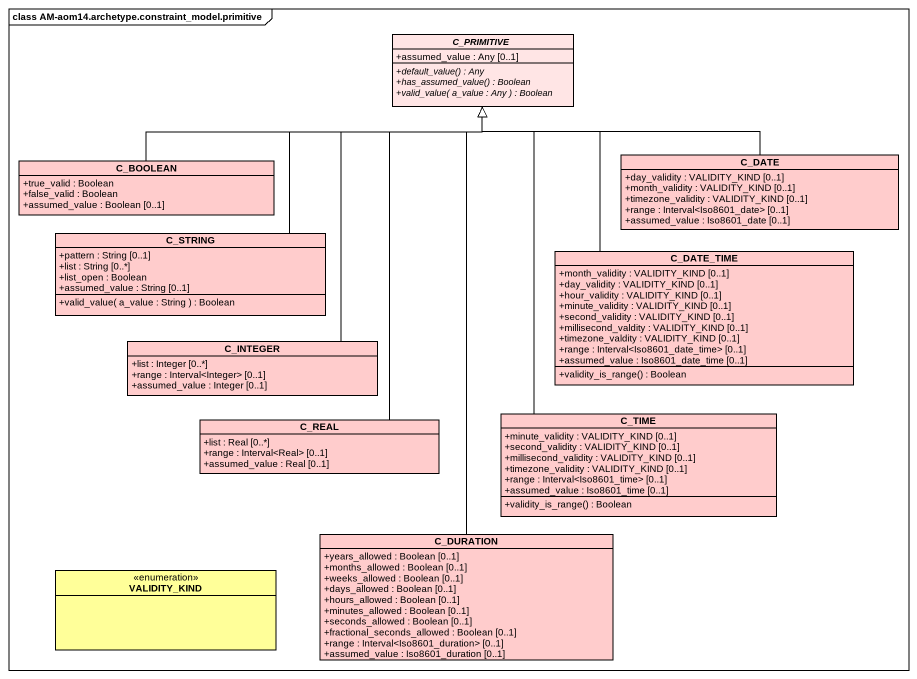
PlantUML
@startuml
mainframe class AM-aom14.archetype.constraint_model.primitive
hide circle
hide empty members
skinparam classAttributeIconSize 0
abstract class C_PRIMITIVE #FFE5E5 {
  +assumed_value : Any [0..1]
  {abstract} +default_value() : Any
  {abstract} +has_assumed_value() : Boolean
  {abstract} +valid_value( a_value : Any ) : Boolean
}
class C_BOOLEAN #FFCCCC {
  +true_valid : Boolean
  +false_valid : Boolean
  +assumed_value : Boolean [0..1]
}
class C_DATE #FFCCCC {
  +day_validity : VALIDITY_KIND [0..1]
  +month_validity : VALIDITY_KIND [0..1]
  +timezone_validity : VALIDITY_KIND [0..1]
  +range : Interval<Iso8601_date> [0..1]
  +assumed_value : Iso8601_date [0..1]
}
class C_STRING #FFCCCC {
  +pattern : String [0..1]
  +list : String [0..*]
  +list_open : Boolean
  +assumed_value : String [0..1]
  +valid_value( a_value : String ) : Boolean
}
class C_DATE_TIME #FFCCCC {
  +month_validity : VALIDITY_KIND [0..1]
  +day_validity : VALIDITY_KIND [0..1]
  +hour_validity : VALIDITY_KIND [0..1]
  +minute_validity : VALIDITY_KIND [0..1]
  +second_validity : VALIDITY_KIND [0..1]
  +millisecond_valdity : VALIDITY_KIND [0..1]
  +timezone_valdity : VALIDITY_KIND [0..1]
  +range : Interval<Iso8601_date_time> [0..1]
  +assumed_value : Iso8601_date_time [0..1]
  +validity_is_range() : Boolean
}
class C_INTEGER #FFCCCC {
  +list : Integer [0..*]
  +range : Interval<Integer> [0..1]
  +assumed_value : Integer [0..1]
}
class C_TIME #FFCCCC {
  +minute_validity : VALIDITY_KIND [0..1]
  +second_validity : VALIDITY_KIND [0..1]
  +millisecond_validity : VALIDITY_KIND [0..1]
  +timezone_validity : VALIDITY_KIND [0..1]
  +range : Interval<Iso8601_time> [0..1]
  +assumed_value : Iso8601_time [0..1]
  +validity_is_range() : Boolean
}
class C_REAL #FFCCCC {
  +list : Real [0..*]
  +range : Interval<Real> [0..1]
  +assumed_value : Real [0..1]
}
enum VALIDITY_KIND #FFFF99
class C_DURATION #FFCCCC {
  +years_allowed : Boolean [0..1]
  +months_allowed : Boolean [0..1]
  +weeks_allowed : Boolean [0..1]
  +days_allowed : Boolean [0..1]
  +hours_allowed : Boolean [0..1]
  +minutes_allowed : Boolean [0..1]
  +seconds_allowed : Boolean [0..1]
  +fractional_seconds_allowed : Boolean [0..1]
  +range : Interval<Iso8601_duration> [0..1]
  +assumed_value : Iso8601_duration [0..1]
}
C_BOOLEAN -right-|> C_PRIMITIVE
C_DATE -left-|> C_PRIMITIVE
C_STRING -up-|> C_PRIMITIVE
C_DATE_TIME -up-|> C_PRIMITIVE
C_INTEGER -up-|> C_PRIMITIVE
C_TIME -up-|> C_PRIMITIVE
C_REAL -up-|> C_PRIMITIVE
C_DURATION -up-|> C_PRIMITIVE
@enduml
